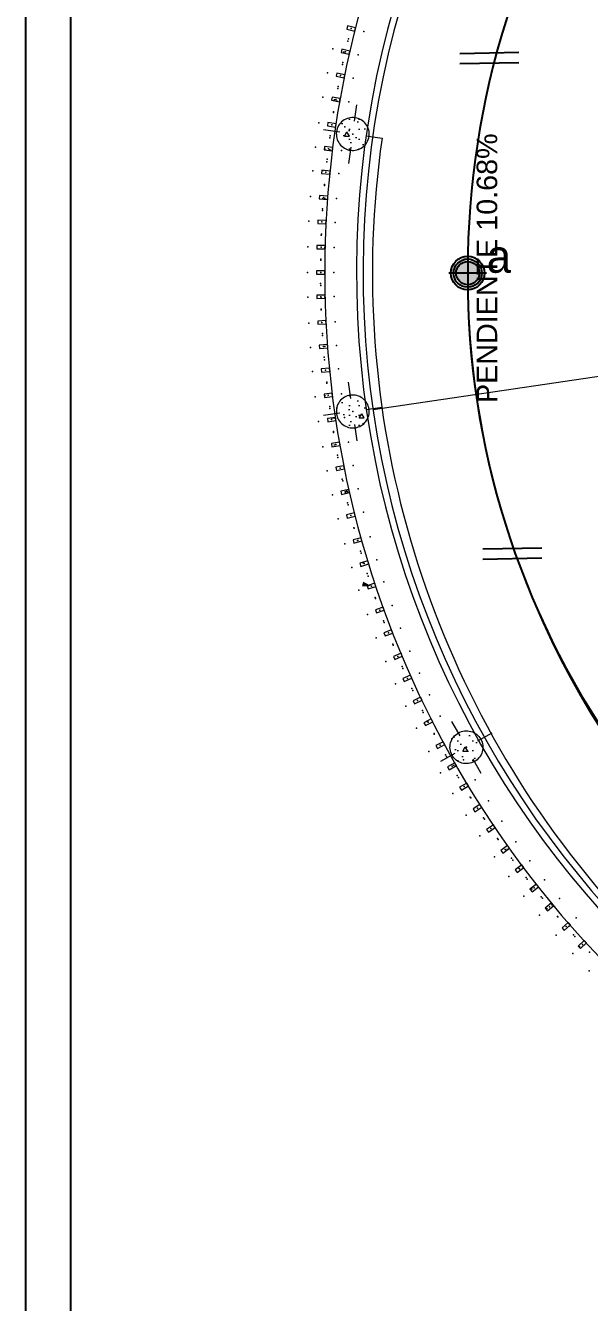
# Model space of a CAD drawing. Header units: feet. Extents: x 2 to 125, y -24 to 91.
# Drawn here: x 74.29 to 77.72, y 42.45 to 50.22 of the extents above; entities that cross this region are included whole.
import ezdxf

# ---------------------------------------------------------------- set-up
doc = ezdxf.new("R2010")
doc.units = ezdxf.units.FT
doc.header["$MEASUREMENT"] = 0
doc.linetypes.add('CONTINUA', pattern=[0])
doc.linetypes.add('HIDDEN2', pattern=[0.1875, 0.125, -0.0625])
doc.layers.add('ALUMBRADO', color=1, linetype='Continuous')
for name, color, linetype, lineweight, true_color in [('Annotation - Text_Pen_No__167', 7, 'Continuous', 13, 0x6a6a6a), ('Drawing & Figure_Pen_No__167', 7, 'Continuous', 13, 0x6a6a6a), ('RAMPA PROPUESTA 1 CERRAMIENTO_Pen_No__123', 7, 'Continuous', 0, 0xd8d8d8), ('Structural - Bearing_Pen_No__167', 7, 'Continuous', 13, 0x6a6a6a)]:
    doc.layers.add(name, color=color, linetype=linetype, lineweight=lineweight, true_color=true_color)
doc.layers.add('Cotas varias El', color=253, linetype='Continuous', lineweight=13)
doc.layers.add('TOMACORRIENTE', color=5, linetype='HIDDEN2', lineweight=30)
doc.styles.add('GENERATED_STYLE_1', font='arial.ttf')
pattern_1 = [(0, (34.1127, 49.8555), (0, 0.3117692), [0.03, -0.15]), (0, (34.2027, 50.01138), (0, 0.3117692), [0.03, -0.15]), (60, (34.1127, 49.8555), (-0.27, 0.1558846), [0.03, -0.15]), (60, (34.2927, 49.8555), (-0.27, 0.1558846), [0.03, -0.15]), (120, (34.1427, 49.8555), (0.27, 0.1558846), [0.03, -0.15]), (120, (34.3227, 49.8555), (0.27, 0.1558846), [0.03, -0.15]), (0, (34.11271, 49.8855), (0, 0.06), [0, -0.06, 0, -0.09]), (45, (34.14271, 49.8855), (-0.04242641, 0.04242641), [0, -0.045, 0, -0.075])]

# ---------------------------------------------------------------- blocks, each defined once
blk = doc.blocks.new('LED PASILLO')
at = {"layer": 'ALUMBRADO'}
h = blk.add_hatch(color=202, dxfattribs=at)
h.dxf.hatch_style = 1
edge = h.paths.add_edge_path()
edge.add_line((0, 0.1376), (0, -0.1376))
edge.add_line((-0.1376, 0), (0.1376, 0))
edge = h.paths.add_edge_path()
edge.add_line((0, 0), (0, 0.0845))
edge.add_arc((0, 0), 0.0845, 90, 180)
edge.add_line((-0.0845, 0), (0, 0))
edge = h.paths.add_edge_path()
edge.add_line((0.0845, 0), (0, 0))
edge.add_line((0, 0), (0, -0.0845))
edge.add_arc((0, 0), 0.0845, 270, 360)
at = {"layer": 'ALUMBRADO', "color": 202}
for points in [[(0, 0.1376), (0, -0.1376)], [(-0.1376, 0), (0.1376, 0)]]:
    blk.add_lwpolyline(points, dxfattribs=at)
for radius in [0.1222, 0.1028, 0.0845]:
    blk.add_circle((0, 0), radius, dxfattribs=at)

msp = doc.modelspace()

# ---------------------------------------------------------------- hatches: boundary and pattern name
at = {"layer": 'Cotas varias El'}
h = msp.add_hatch(dxfattribs=at)
h.set_pattern_fill('STRUCTURAL_CONCRETE', color=256, style=0, pattern_type=2)
h.set_pattern_definition(pattern_1)
h.paths.add_polyline_path([(76.2174, 50.0719), (76.2129, 50.0524), (76.2617, 50.0414), (76.2661, 50.0609)])
h = msp.add_hatch(dxfattribs=at)
h.set_pattern_fill('STRUCTURAL_CONCRETE', color=256, style=0, pattern_type=2)
h.set_pattern_definition(pattern_1)
h.paths.add_polyline_path([(76.1581, 49.7809), (76.1546, 49.7612), (76.2038, 49.7526), (76.2073, 49.7723)])
h = msp.add_hatch(dxfattribs=at)
h.set_pattern_fill('STRUCTURAL_CONCRETE', color=256, style=0, pattern_type=2)
h.set_pattern_definition(pattern_1)
h.paths.add_polyline_path([(76.2694, 49.4571, 0.414214), (76.3827, 49.5418, 0.414214), (76.2979, 49.6551, 0.414214), (76.1847, 49.5704, 0.414214)])
h = msp.add_hatch(dxfattribs=at)
h.set_pattern_fill('STRUCTURAL_CONCRETE', color=256, style=0, pattern_type=2)
h.set_pattern_definition(pattern_1)
h.paths.add_polyline_path([(76.1121, 49.4795), (76.1096, 49.4597), (76.1592, 49.4535), (76.1617, 49.4733)])
h = msp.add_hatch(dxfattribs=at)
h.set_pattern_fill('STRUCTURAL_CONCRETE', color=256, style=0, pattern_type=2)
h.set_pattern_definition(pattern_1)
h.paths.add_polyline_path([(76.0956, 49.3362), (76.0936, 49.3163), (76.1433, 49.3113), (76.1453, 49.3312)])
h = msp.add_hatch(dxfattribs=at)
h.set_pattern_fill('STRUCTURAL_CONCRETE', color=256, style=0, pattern_type=2)
h.set_pattern_definition(pattern_1)
h.paths.add_polyline_path([(76.0817, 49.1821), (76.0802, 49.1622), (76.1301, 49.1585), (76.1316, 49.1784)])
h = msp.add_hatch(dxfattribs=at)
h.set_pattern_fill('STRUCTURAL_CONCRETE', color=256, style=0, pattern_type=2)
h.set_pattern_definition(pattern_1)
h.paths.add_polyline_path([(76.0659, 48.8785), (76.0654, 48.8585), (76.1154, 48.8573), (76.1159, 48.8773)])
h = msp.add_hatch(dxfattribs=at)
h.set_pattern_fill('STRUCTURAL_CONCRETE', color=256, style=0, pattern_type=2)
h.set_pattern_definition(pattern_1)
h.paths.add_polyline_path([(76.0652, 48.5758), (76.0657, 48.5558), (76.1157, 48.557), (76.1152, 48.577)])
h = msp.add_hatch(dxfattribs=at)
h.set_pattern_fill('STRUCTURAL_CONCRETE', color=256, style=0, pattern_type=2)
h.set_pattern_definition(pattern_1)
h.paths.add_polyline_path([(76.0798, 48.2712), (76.0813, 48.2512), (76.1312, 48.255), (76.1297, 48.275)])
h = msp.add_hatch(dxfattribs=at)
h.set_pattern_fill('STRUCTURAL_CONCRETE', color=256, style=0, pattern_type=2)
h.set_pattern_definition(pattern_1)
h.paths.add_polyline_path([(76.109, 47.9737), (76.1115, 47.9539), (76.1611, 47.9601), (76.1586, 47.9799)])
h = msp.add_hatch(dxfattribs=at)
h.set_pattern_fill('STRUCTURAL_CONCRETE', color=256, style=0, pattern_type=2)
h.set_pattern_definition(pattern_1)
h.paths.add_polyline_path([(76.2977, 47.7696, 0.414214), (76.3827, 47.8826, 0.414214), (76.2697, 47.9677, 0.414214), (76.1847, 47.8547, 0.414214)])
h = msp.add_hatch(dxfattribs=at)
h.set_pattern_fill('STRUCTURAL_CONCRETE', color=256, style=0, pattern_type=2)
h.set_pattern_definition(pattern_1)
h.paths.add_polyline_path([(76.1291, 47.8253), (76.132, 47.8055), (76.1815, 47.8129), (76.1785, 47.8327)])
h = msp.add_hatch(dxfattribs=at)
h.set_pattern_fill('STRUCTURAL_CONCRETE', color=256, style=0, pattern_type=2)
h.set_pattern_definition(pattern_1)
h.paths.add_polyline_path([(76.1536, 47.6729), (76.1571, 47.6532), (76.2063, 47.6619), (76.2028, 47.6816)])
h = msp.add_hatch(dxfattribs=at)
h.set_pattern_fill('STRUCTURAL_CONCRETE', color=256, style=0, pattern_type=2)
h.set_pattern_definition(pattern_1)
h.paths.add_polyline_path([(76.2112, 47.3837), (76.2156, 47.3642), (76.2644, 47.3753), (76.26, 47.3948)])
h = msp.add_hatch(dxfattribs=at)
h.set_pattern_fill('STRUCTURAL_CONCRETE', color=256, style=0, pattern_type=2)
h.set_pattern_definition(pattern_1)
h.paths.add_polyline_path([(76.2856, 47.0873), (76.291, 47.068), (76.3392, 47.0815), (76.3338, 47.1008)])
h = msp.add_hatch(dxfattribs=at)
h.set_pattern_fill('STRUCTURAL_CONCRETE', color=256, style=0, pattern_type=2)
h.set_pattern_definition(pattern_1)
h.paths.add_polyline_path([(76.327, 46.9454), (76.3328, 46.9262), (76.3806, 46.9409), (76.3748, 46.96)])
msp.add_hatch(color=256, dxfattribs=at).paths.add_polyline_path([(76.3975, 46.8063), (76.3463, 46.8334), (76.3396, 46.8042)])
h = msp.add_hatch(dxfattribs=at)
h.set_pattern_fill('STRUCTURAL_CONCRETE', color=256, style=0, pattern_type=2)
h.set_pattern_definition(pattern_1)
h.paths.add_polyline_path([(76.7163, 45.9754), (76.7254, 45.9576), (76.7699, 45.9802), (76.7609, 45.9981)])
h = msp.add_hatch(dxfattribs=at)
h.set_pattern_fill('STRUCTURAL_CONCRETE', color=256, style=0, pattern_type=2)
h.set_pattern_definition(pattern_1)
h.paths.add_polyline_path([(76.926, 45.9136, 0.414214), (76.8875, 45.7775, 0.414214), (77.0236, 45.739, 0.414214), (77.0621, 45.8751, 0.414214)])
h = msp.add_hatch(dxfattribs=at)
h.set_pattern_fill('STRUCTURAL_CONCRETE', color=256, style=0, pattern_type=2)
h.set_pattern_definition(pattern_1)
h.paths.add_polyline_path([(76.8606, 45.7068), (76.8705, 45.6894), (76.9139, 45.7143), (76.904, 45.7316)])
h = msp.add_hatch(dxfattribs=at)
h.set_pattern_fill('STRUCTURAL_CONCRETE', color=256, style=0, pattern_type=2)
h.set_pattern_definition(pattern_1)
h.paths.add_polyline_path([(77.1847, 45.1986), (77.1963, 45.1823), (77.237, 45.2113), (77.2254, 45.2276)])
h = msp.add_hatch(dxfattribs=at)
h.set_pattern_fill('STRUCTURAL_CONCRETE', color=256, style=0, pattern_type=2)
h.set_pattern_definition(pattern_1)
h.paths.add_polyline_path([(77.2709, 45.0802), (77.2829, 45.0642), (77.3229, 45.0942), (77.3109, 45.1102)])
h = msp.add_hatch(dxfattribs=at)
h.set_pattern_fill('STRUCTURAL_CONCRETE', color=256, style=0, pattern_type=2)
h.set_pattern_definition(pattern_1)
h.paths.add_polyline_path([(77.3612, 44.9623), (77.3736, 44.9466), (77.4129, 44.9776), (77.4005, 44.9933)])
h = msp.add_hatch(dxfattribs=at)
h.set_pattern_fill('STRUCTURAL_CONCRETE', color=256, style=0, pattern_type=2)
h.set_pattern_definition(pattern_1)
h.paths.add_polyline_path([(77.4544, 44.8466), (77.4672, 44.8313), (77.5056, 44.8632), (77.4929, 44.8786)])
h = msp.add_hatch(dxfattribs=at)
h.set_pattern_fill('STRUCTURAL_CONCRETE', color=256, style=0, pattern_type=2)
h.set_pattern_definition(pattern_1)
h.paths.add_polyline_path([(77.556, 44.7268), (77.5692, 44.7118), (77.6068, 44.7447), (77.5936, 44.7597)])
h = msp.add_hatch(dxfattribs=at)
h.set_pattern_fill('STRUCTURAL_CONCRETE', color=256, style=0, pattern_type=2)
h.set_pattern_definition(pattern_1)
h.paths.add_polyline_path([(77.6544, 44.6165), (77.6679, 44.6018), (77.7048, 44.6356), (77.6912, 44.6503)])

# ---------------------------------------------------------------- linework, layer by layer
for points in [[(74.2943, 32.8751), (105.0601, 32.8751), (105.0601, 56.0972), (74.2943, 56.0972)], [(74.568, 33.1488), (104.7863, 33.1488), (104.7863, 55.8234), (74.568, 55.8234)]]:
    msp.add_lwpolyline(points, close=True)
at = {"layer": 'ALUMBRADO', "color": 114, "lineweight": 25}
for points in [[(76.9343, 50.0468), (77.2932, 50.0533)], [(76.9353, 49.9854), (77.2941, 49.9919)], [(77.0737, 47.0324), (77.4326, 47.0389)], [(77.0747, 46.971), (77.4335, 46.9775)]]:
    msp.add_lwpolyline(points, dxfattribs=at)
at = {"layer": 'ALUMBRADO', "linetype": 'CONTINUA', "lineweight": 25}
for centre, radius, start, end in [((82.1713, 48.7057), 5.1901, 144.80084, 178.6795), ((82.0017, 48.6845), 5.0199, 181.02036, 215.95183)]:
    msp.add_arc(centre, radius, start, end, dxfattribs=at)
at = {"layer": 'Cotas varias El'}
for p, q in [((76.2951, 49.6353), (76.3094, 49.7343)), ((76.2045, 49.5675), (76.1055, 49.5818)), ((76.3629, 49.5447), (76.4619, 49.5304)), ((76.2723, 49.4769), (76.258, 49.3779)), ((76.4071, 47.8809), (77.8764, 48.0981)), ((76.2725, 47.9479), (76.2585, 48.0469)), ((76.2045, 47.8575), (76.1055, 47.8435)), ((76.3629, 47.8798), (76.4619, 47.8938)), ((76.2949, 47.7894), (76.3089, 47.6904)), ((76.9358, 45.8961), (76.887, 45.9834)), ((76.905, 45.7873), (76.8177, 45.7385)), ((77.0138, 45.7565), (77.0626, 45.6692))]:
    msp.add_line(p, q, dxfattribs=at)
for points in [[(88.0353, 54.7374), (82.1407, 54.7374, 1.000452), (82.1407, 42.6874), (88.0353, 42.6874)], [(76.2694, 49.4571, 0.414214), (76.3827, 49.5418, 0.414214), (76.2979, 49.6551, 0.414214), (76.1847, 49.5704, 0.414214)], [(76.2977, 47.7696, 0.414214), (76.3827, 47.8826, 0.414214), (76.2697, 47.9677, 0.414214), (76.1847, 47.8547, 0.414214)], [(76.926, 45.9136, -0.414214), (77.0621, 45.8751, -0.414214), (77.0236, 45.739, -0.414214), (76.8875, 45.7775, -0.414214)]]:
    msp.add_lwpolyline(points, format="xyb", close=True, dxfattribs=at)
for points in [[(76.2518, 50.2143), (76.2469, 50.1949), (76.2954, 50.1827), (76.3003, 50.2021)], [(76.2174, 50.0719), (76.2129, 50.0524), (76.2617, 50.0414), (76.2661, 50.0609)], [(76.1859, 49.9268), (76.182, 49.9072), (76.231, 49.8973), (76.2349, 49.9169)], [(76.1581, 49.7809), (76.1546, 49.7612), (76.2038, 49.7526), (76.2073, 49.7723)], [(76.1325, 49.6259), (76.1295, 49.6061), (76.179, 49.5987), (76.1819, 49.6185)], [(76.1121, 49.4795), (76.1096, 49.4597), (76.1592, 49.4535), (76.1617, 49.4733)], [(76.0956, 49.3362), (76.0936, 49.3163), (76.1433, 49.3113), (76.1453, 49.3312)], [(76.0817, 49.1821), (76.0802, 49.1622), (76.1301, 49.1585), (76.1316, 49.1784)], [(76.072, 49.0327), (76.071, 49.0127), (76.1209, 49.0102), (76.1219, 49.0302)], [(76.0659, 48.8785), (76.0654, 48.8585), (76.1154, 48.8573), (76.1159, 48.8773)], [(76.0637, 48.7242), (76.0637, 48.7042), (76.1137, 48.7043), (76.1137, 48.7243)], [(76.0652, 48.5758), (76.0657, 48.5558), (76.1157, 48.557), (76.1152, 48.577)], [(76.0708, 48.4187), (76.0719, 48.3988), (76.1218, 48.4013), (76.1208, 48.4213)], [(76.0798, 48.2712), (76.0813, 48.2512), (76.1312, 48.255), (76.1297, 48.275)], [(76.0921, 48.1274), (76.0941, 48.1075), (76.1438, 48.1125), (76.1418, 48.1324)], [(76.109, 47.9737), (76.1115, 47.9539), (76.1611, 47.9601), (76.1586, 47.9799)], [(76.1291, 47.8253), (76.132, 47.8055), (76.1815, 47.8129), (76.1785, 47.8327)], [(76.1536, 47.6729), (76.1571, 47.6532), (76.2063, 47.6619), (76.2028, 47.6816)], [(76.1804, 47.5289), (76.1844, 47.5093), (76.2334, 47.5192), (76.2295, 47.5388)], [(76.2112, 47.3837), (76.2156, 47.3642), (76.2644, 47.3753), (76.26, 47.3948)], [(76.2455, 47.2392), (76.2504, 47.2198), (76.2989, 47.2321), (76.294, 47.2515)], [(76.2856, 47.0873), (76.291, 47.068), (76.3392, 47.0815), (76.3338, 47.1008)], [(76.327, 46.9454), (76.3328, 46.9262), (76.3806, 46.9409), (76.3748, 46.96)], [(76.3706, 46.8078), (76.377, 46.7889), (76.4244, 46.8047), (76.4181, 46.8237)], [(76.421, 46.6616), (76.4278, 46.6428), (76.4749, 46.6599), (76.4681, 46.6787)], [(76.4734, 46.5213), (76.4807, 46.5027), (76.5272, 46.5209), (76.52, 46.5395)], [(76.5309, 46.3782), (76.5387, 46.3597), (76.5848, 46.3791), (76.577, 46.3975)], [(76.5889, 46.2436), (76.5971, 46.2254), (76.6427, 46.2458), (76.6345, 46.2641)], [(76.651, 46.1087), (76.6596, 46.0907), (76.7047, 46.1123), (76.6961, 46.1303)], [(76.7163, 45.9754), (76.7254, 45.9576), (76.7699, 45.9802), (76.7609, 45.9981)], [(76.789, 45.8361), (76.7985, 45.8185), (76.8425, 45.8423), (76.8329, 45.8599)], [(76.8606, 45.7068), (76.8705, 45.6894), (76.9139, 45.7143), (76.904, 45.7316)], [(76.9335, 45.5823), (76.9439, 45.5652), (76.9867, 45.5911), (76.9763, 45.6082)], [(77.015, 45.4508), (77.0257, 45.434), (77.0678, 45.4609), (77.0571, 45.4778)], [(77.097, 45.3255), (77.1082, 45.3089), (77.1496, 45.3369), (77.1384, 45.3535)], [(77.1847, 45.1986), (77.1963, 45.1823), (77.237, 45.2113), (77.2254, 45.2276)], [(77.2709, 45.0802), (77.2829, 45.0642), (77.3229, 45.0942), (77.3109, 45.1102)], [(77.3612, 44.9623), (77.3736, 44.9466), (77.4129, 44.9776), (77.4005, 44.9933)], [(77.4544, 44.8466), (77.4672, 44.8313), (77.5056, 44.8632), (77.4929, 44.8786)], [(77.556, 44.7268), (77.5692, 44.7118), (77.6068, 44.7447), (77.5936, 44.7597)], [(77.6544, 44.6165), (77.6679, 44.6018), (77.7048, 44.6356), (77.6912, 44.6503)]]:
    msp.add_lwpolyline(points, close=True, dxfattribs=at)
for centre, radius, start, end in [((82.138, 48.7166), 5.8315, 90.12888, 269.40029), ((82.138, 48.7166), 5.8315, 90.12888, 269.40029), ((82.138, 48.7166), 5.8315, 90.12888, 269.40029), ((82.138, 48.7166), 5.8315, 90.12888, 269.40029), ((82.138, 48.7166), 5.7915, 90.0061, 269.52272), ((82.138, 48.7166), 5.7915, 90.0061, 269.52272), ((82.138, 48.7166), 5.7915, 90.0061, 269.52272), ((82.138, 48.7166), 5.7915, 90.0061, 269.52272), ((82.1947, 48.7084), 5.7915, 171.83977, 269.52272), ((82.1947, 48.7084), 5.7915, 171.83977, 269.52272), ((82.1947, 48.7084), 5.7915, 171.83977, 269.52272)]:
    msp.add_arc(centre, radius, start, end, dxfattribs=at)
for p in [(76.2736, 50.1985), (76.3512, 50.1789), (76.254, 50.1209), (76.2572, 50.1347), (76.1615, 50.0743), (76.2395, 50.0566), (76.3175, 50.0389), (76.2218, 49.9786), (76.2242, 49.9905), (76.13, 49.9278), (76.2085, 49.9121), (76.2869, 49.8963), (76.1927, 49.8336), (76.1948, 49.8456), (76.1022, 49.7806), (76.181, 49.7668), (76.2597, 49.7529), (76.1671, 49.688), (76.1675, 49.6915), (76.0766, 49.6241), (76.1557, 49.6123), (76.2348, 49.6005), (76.1439, 49.5332), (76.1455, 49.5459), (76.2837, 49.5561), (76.0562, 49.4764), (76.1275, 49.4033), (76.1356, 49.4665), (76.215, 49.4566), (76.0399, 49.3317), (76.1258, 49.3871), (76.1119, 49.2501), (76.1195, 49.3237), (76.1991, 49.3157), (76.0261, 49.1763), (76.1059, 49.1703), (76.1115, 49.2441), (76.1005, 49.1013), (76.1857, 49.1643), (76.0166, 49.0254), (76.0965, 49.0214), (76.0999, 49.0905), (76.1764, 49.0174), (76.0925, 48.9415), (76.0926, 48.9479), (76.0106, 48.8699), (76.0906, 48.8679), (76.1706, 48.8659), (76.0886, 48.7943), (76.0887, 48.7879), (76.0087, 48.7142), (76.0887, 48.7143), (76.1687, 48.7143), (76.0885, 48.6464), (76.0887, 48.6343), (76.0105, 48.5644), (76.0905, 48.5664), (76.1705, 48.5684), (76.0922, 48.4899), (76.0925, 48.4864), (76.0164, 48.4059), (76.0963, 48.41), (76.1762, 48.4141), (76.0995, 48.3429), (76.1004, 48.3301), (76.0258, 48.2571), (76.1055, 48.2631), (76.1853, 48.2691), (76.11, 48.1995), (76.1116, 48.1833), (76.0383, 48.112), (76.1179, 48.1199), (76.1975, 48.1279), (76.1251, 48.0463), (76.1259, 48.0403), (76.0556, 47.9569), (76.135, 47.9669), (76.2144, 47.9768), (76.1434, 47.8982), (76.145, 47.8875), (76.2837, 47.8687), (76.0762, 47.8072), (76.1553, 47.8191), (76.2344, 47.831), (76.166, 47.7462), (76.1672, 47.74), (76.1012, 47.6535), (76.18, 47.6674), (76.2587, 47.6814), (76.1911, 47.6025), (76.1939, 47.5887), (76.1285, 47.5083), (76.2069, 47.5241), (76.2201, 47.4575), (76.2227, 47.4457), (76.1598, 47.3617), (76.2378, 47.3795), (76.2526, 47.3132), (76.2555, 47.3015), (76.2722, 47.2356), (76.1946, 47.216), (76.2908, 47.1614), (76.2918, 47.1581), (76.3124, 47.0844), (76.3894, 47.106), (76.2354, 47.0628), (76.3303, 47.0196), (76.334, 47.0074), (76.2773, 46.9197), (76.3538, 46.9431), (76.4303, 46.9666), (76.3722, 46.8822), (76.3773, 46.8667), (76.3216, 46.781), (76.3975, 46.8063), (76.4734, 46.8316), (76.4207, 46.736), (76.4228, 46.7304), (76.5232, 46.688), (76.3727, 46.6335), (76.4479, 46.6608), (76.4712, 46.5956), (76.4752, 46.5855), (76.5748, 46.5502), (76.4258, 46.492), (76.5003, 46.5211), (76.5269, 46.4524), (76.5294, 46.4466), (76.5578, 46.3786), (76.6316, 46.4096), (76.4841, 46.3477), (76.5831, 46.3177), (76.5888, 46.3048), (76.6158, 46.2447), (76.6888, 46.2775), (76.5428, 46.212), (76.6433, 46.1827), (76.6485, 46.1717), (76.75, 46.145), (76.6056, 46.076), (76.6778, 46.1105), (76.7069, 46.0491), (76.7123, 46.0383), (76.8144, 46.0141), (76.6718, 45.9416), (76.7431, 45.9778), (76.7776, 45.9095), (76.7794, 45.9065), (76.8157, 45.8392), (76.8861, 45.8773), (76.7454, 45.8011), (76.8475, 45.7799), (76.8538, 45.7688), (76.8873, 45.7105), (76.9567, 45.7503), (76.8179, 45.6708), (76.9187, 45.6551), (76.927, 45.6411), (77.0285, 45.6281), (76.8917, 45.5452), (76.9601, 45.5867), (76.9982, 45.5232), (77.0015, 45.5182), (77.0414, 45.4559), (77.1088, 45.499), (76.974, 45.4127), (77.0785, 45.3975), (77.0846, 45.3885), (77.1896, 45.376), (77.057, 45.2864), (77.1233, 45.3312), (77.1644, 45.2701), (77.1681, 45.2649), (77.276, 45.2514), (77.1457, 45.1585), (77.2109, 45.2049), (77.2489, 45.1511), (77.2573, 45.1398), (77.3609, 45.1352), (77.2969, 45.0872), (77.233, 45.0391), (77.3375, 45.0327), (77.345, 45.0232), (77.4498, 45.0195), (77.3243, 44.9203), (77.3871, 44.9699), (77.4289, 44.9165), (77.4366, 44.9071), (77.5416, 44.906), (77.48, 44.8549), (77.4185, 44.8038), (77.5287, 44.796), (77.5311, 44.7934), (77.6416, 44.7884), (77.5212, 44.6831), (77.5814, 44.7357), (77.6255, 44.685), (77.6341, 44.6755), (77.6796, 44.626), (77.6207, 44.5719), (77.7225, 44.5789), (77.7204, 44.4658)]:
    msp.add_point(p, dxfattribs=at)
at = {"layer": 'Drawing & Figure_Pen_No__167', "color": 251, "linetype": 'Continuous', "lineweight": 13, "true_color": 0x6a6a6a}
msp.add_arc((82.1577, 48.7124), 5.1751, 90.24761, 269.80078, dxfattribs=at)
at = {"layer": 'RAMPA PROPUESTA 1 CERRAMIENTO_Pen_No__123', "color": 254, "linetype": 'Continuous', "lineweight": 0, "true_color": 0xd8d8d8}
for p in [(76.2854, 47.5399), (76.3158, 47.3972), (76.3498, 47.2553)]:
    msp.add_point(p, dxfattribs=at)
at = {"layer": 'Structural - Bearing_Pen_No__167', "color": 251, "linetype": 'Continuous', "lineweight": 13, "true_color": 0x6a6a6a}
msp.add_line((77.0446, 45.8653), (77.1319, 45.9141), dxfattribs=at)
msp.add_point((76.9748, 45.8263), dxfattribs=at)

# ---------------------------------------------------------------- block references
at = {"layer": 'TOMACORRIENTE', "xscale": 0.8365500000000002, "yscale": 0.8365500000000002, "zscale": 0.8365500000000002, "rotation": 270}
msp.add_blockref('LED PASILLO', (76.9826, 48.7102), dxfattribs=at)

# ---------------------------------------------------------------- texts
at = {"layer": 'ALUMBRADO', "color": 102, "lineweight": 25}
msp.add_text('a', height=0.2, dxfattribs=at).set_placement((77.0977, 48.7124))
at = {"layer": 'Annotation - Text_Pen_No__167', "color": 251, "linetype": 'Continuous', "lineweight": 13, "true_color": 0x6a6a6a, "insert": (77.0369, 48.74), "char_height": 0.125, "attachment_point": 2, "rotation": 90, "style": 'GENERATED_STYLE_1'}
msp.add_mtext('\\A1;PENDIENTE 10.68%', dxfattribs=at)

doc.saveas('drawing.dxf')
